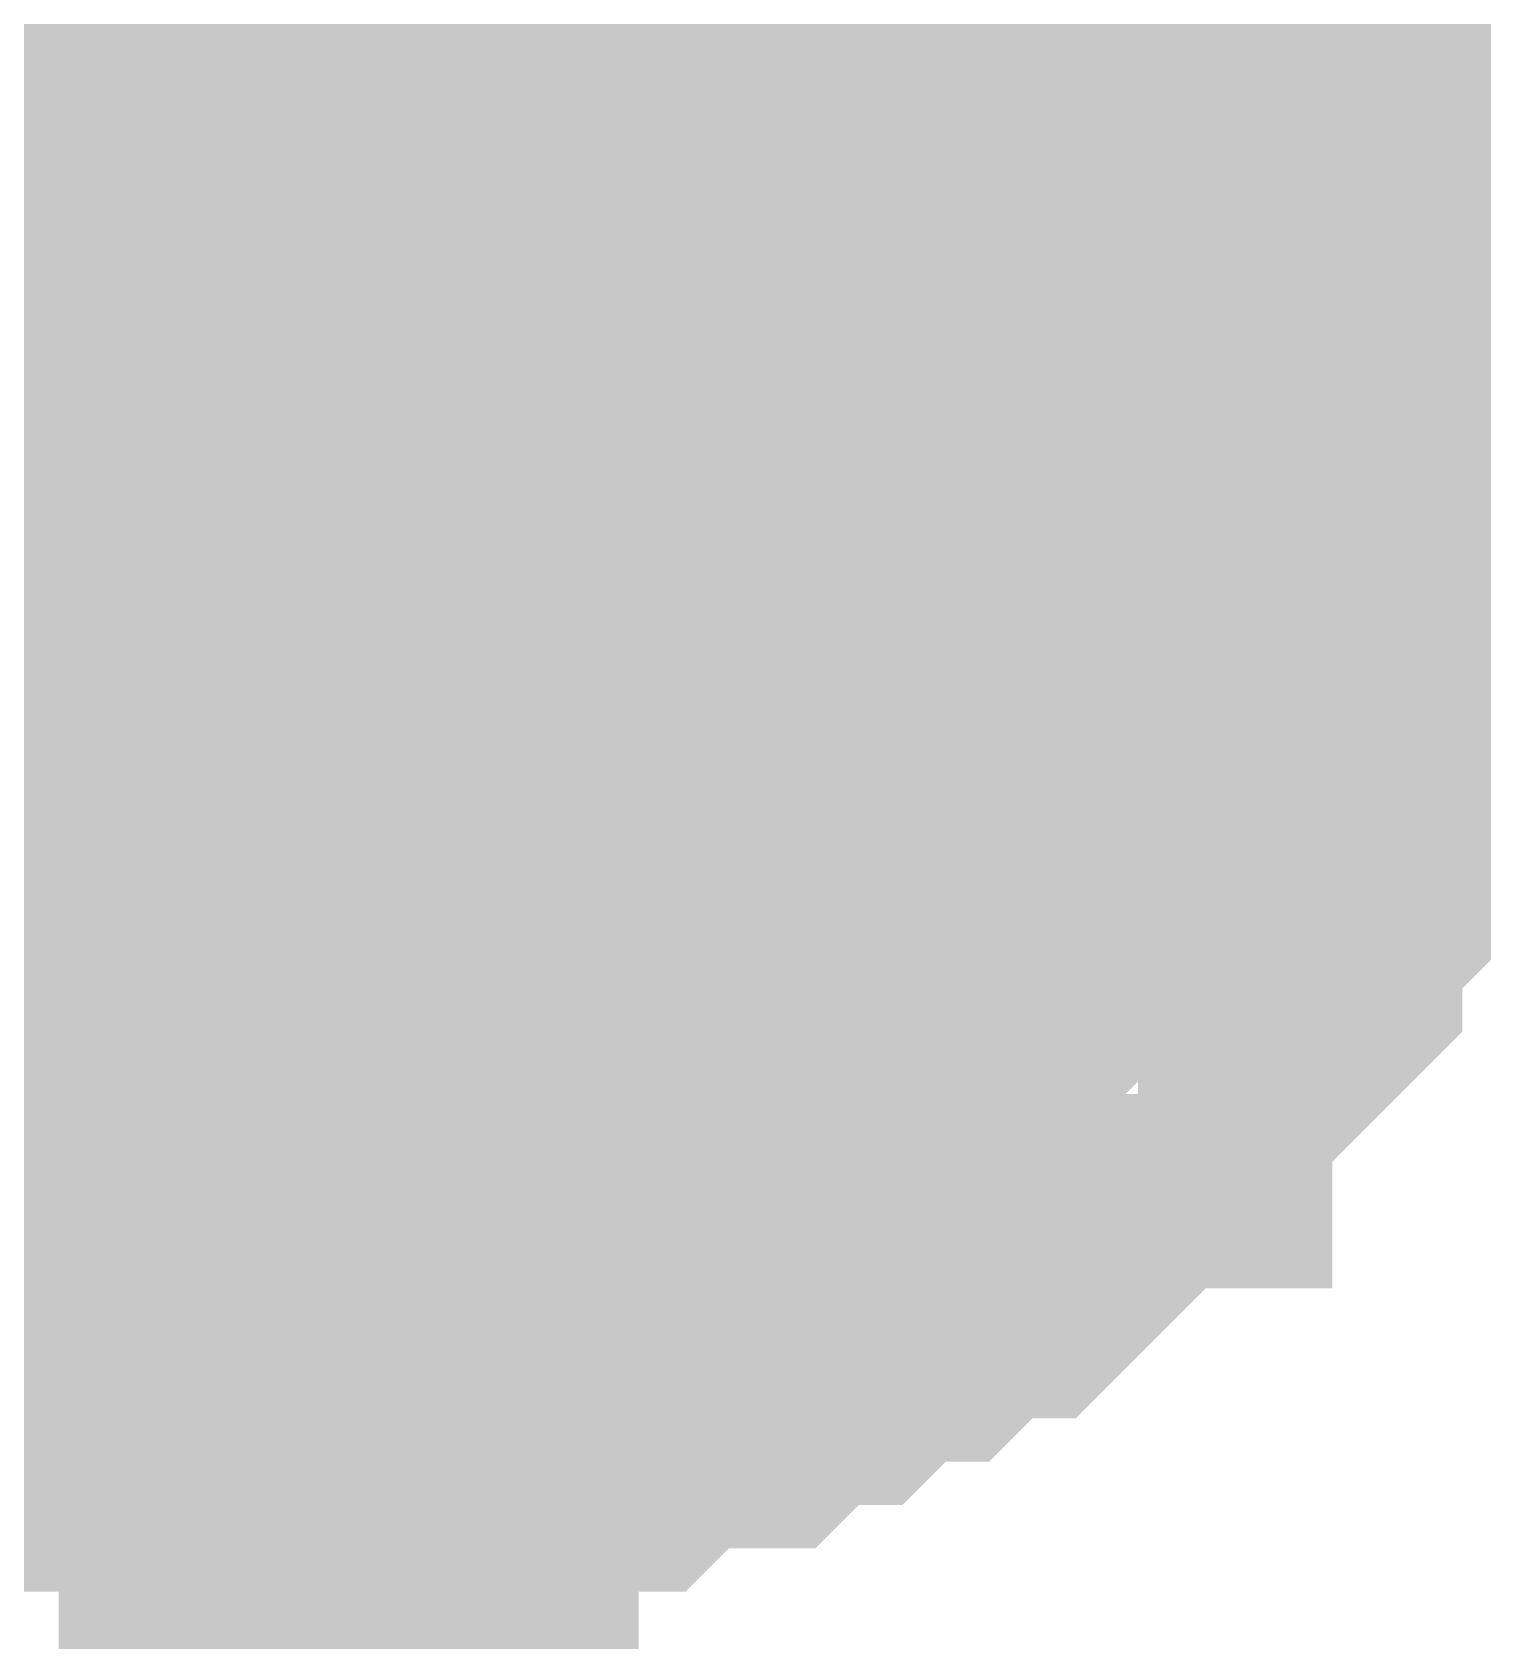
# Model space of a CAD drawing. Header units: inches. Extents: x 0 to 594, y 0 to 420.
# Drawn here: x 549.846 to 550.596, y 159.318 to 160.149 of the extents above; entities that cross this region are included whole.
import ezdxf

# ---------------------------------------------------------------- set-up
doc = ezdxf.new("R2010")
doc.units = ezdxf.units.IN
doc.layers.add('Sheet', color=255, linetype='Continuous')

msp = doc.modelspace()

# ---------------------------------------------------------------- linework, layer by layer
at = {"layer": 'Sheet'}
msp.add_lwpolyline([(549.74602, 160.00001, 0.508, 0.508, 1), (550.25402, 160.00001, 0.508, 0.508, 1)], format="xyseb", close=True, dxfattribs=at)
for points in [[(550.43552, 160.2997, 0.29972, 0.29972, 0), (550.43552, 160.2773, 0.29972, 0.29972, 0), (550.45792, 160.25491, 0.29972, 0.29972, 0), (550.45792, 160.23251, 0.29972, 0.29972, 0), (550.48032, 160.21011, 0.29972, 0.29972, 0), (550.48032, 160.18771, 0.29972, 0.29972, 0), (550.50272, 160.16532, 0.29972, 0.29972, 0), (550.50272, 160.14292, 0.29972, 0.29972, 0), (550.50272, 160.12052, 0.29972, 0.29972, 0), (550.52511, 160.09812, 0.29972, 0.29972, 0), (550.52511, 160.07573, 0.29972, 0.29972, 0), (550.52511, 160.03093, 0.29972, 0.29972, 0), (550.52511, 160.00853, 0.29972, 0.29972, 0), (550.52511, 159.98614, 0.29972, 0.29972, 0)], [(550.43552, 160.2997, 0.29972, 0.29972, 0), (550.43552, 160.2773, 0.29972, 0.29972, 0), (550.45792, 160.25491, 0.29972, 0.29972, 0), (550.45792, 160.23251, 0.29972, 0.29972, 0), (550.48032, 160.21011, 0.29972, 0.29972, 0), (550.48032, 160.18771, 0.29972, 0.29972, 0), (550.50272, 160.16532, 0.29972, 0.29972, 0), (550.50272, 160.14292, 0.29972, 0.29972, 0), (550.50272, 160.12052, 0.29972, 0.29972, 0), (550.52511, 160.09812, 0.29972, 0.29972, 0), (550.52511, 160.07573, 0.29972, 0.29972, 0), (550.52511, 160.03093, 0.29972, 0.29972, 0), (550.52511, 160.00853, 0.29972, 0.29972, 0), (550.52511, 159.98614, 0.29972, 0.29972, 0)], [(550.43552, 160.2997, 0.29972, 0.29972, 0), (550.43552, 160.2773, 0.29972, 0.29972, 0), (550.45792, 160.25491, 0.29972, 0.29972, 0), (550.45792, 160.23251, 0.29972, 0.29972, 0), (550.48032, 160.21011, 0.29972, 0.29972, 0), (550.48032, 160.18771, 0.29972, 0.29972, 0), (550.50272, 160.16532, 0.29972, 0.29972, 0), (550.50272, 160.14292, 0.29972, 0.29972, 0), (550.50272, 160.12052, 0.29972, 0.29972, 0), (550.52511, 160.09812, 0.29972, 0.29972, 0), (550.52511, 160.07573, 0.29972, 0.29972, 0), (550.52511, 160.03093, 0.29972, 0.29972, 0), (550.52511, 160.00853, 0.29972, 0.29972, 0), (550.52511, 159.98614, 0.29972, 0.29972, 0)], [(550.43552, 160.2997, 0.29972, 0.29972, 0), (550.43552, 160.2773, 0.29972, 0.29972, 0), (550.45792, 160.25491, 0.29972, 0.29972, 0), (550.45792, 160.23251, 0.29972, 0.29972, 0), (550.48032, 160.21011, 0.29972, 0.29972, 0), (550.48032, 160.18771, 0.29972, 0.29972, 0), (550.50272, 160.16532, 0.29972, 0.29972, 0), (550.50272, 160.14292, 0.29972, 0.29972, 0), (550.50272, 160.12052, 0.29972, 0.29972, 0), (550.52511, 160.09812, 0.29972, 0.29972, 0), (550.52511, 160.07573, 0.29972, 0.29972, 0), (550.52511, 160.03093, 0.29972, 0.29972, 0), (550.52511, 160.00853, 0.29972, 0.29972, 0), (550.52511, 159.98614, 0.29972, 0.29972, 0)], [(550.43552, 160.2997, 0.29972, 0.29972, 0), (550.43552, 160.2773, 0.29972, 0.29972, 0), (550.45792, 160.25491, 0.29972, 0.29972, 0), (550.45792, 160.23251, 0.29972, 0.29972, 0), (550.48032, 160.21011, 0.29972, 0.29972, 0), (550.48032, 160.18771, 0.29972, 0.29972, 0), (550.50272, 160.16532, 0.29972, 0.29972, 0), (550.50272, 160.14292, 0.29972, 0.29972, 0), (550.50272, 160.12052, 0.29972, 0.29972, 0), (550.52511, 160.09812, 0.29972, 0.29972, 0), (550.52511, 160.07573, 0.29972, 0.29972, 0), (550.52511, 160.03093, 0.29972, 0.29972, 0), (550.52511, 160.00853, 0.29972, 0.29972, 0), (550.52511, 159.98614, 0.29972, 0.29972, 0)], [(550.48032, 160.21011, 0.09906, 0.09906, 0), (550.48032, 160.18771, 0.09906, 0.09906, 0), (550.50272, 160.16532, 0.09906, 0.09906, 0), (550.50272, 160.14292, 0.09906, 0.09906, 0), (550.50272, 160.12052, 0.09906, 0.09906, 0), (550.52511, 160.09812, 0.09906, 0.09906, 0), (550.52511, 160.07573, 0.09906, 0.09906, 0), (550.52511, 160.03093, 0.09906, 0.09906, 0), (550.52511, 160.00853, 0.09906, 0.09906, 0), (550.52511, 159.98614, 0.09906, 0.09906, 0)], [(550.48032, 160.21011, 0.09906, 0.09906, 0), (550.48032, 160.18771, 0.09906, 0.09906, 0), (550.50272, 160.16532, 0.09906, 0.09906, 0), (550.50272, 160.14292, 0.09906, 0.09906, 0), (550.50272, 160.12052, 0.09906, 0.09906, 0), (550.52511, 160.09812, 0.09906, 0.09906, 0), (550.52511, 160.07573, 0.09906, 0.09906, 0), (550.52511, 160.03093, 0.09906, 0.09906, 0), (550.52511, 160.00853, 0.09906, 0.09906, 0), (550.52511, 159.98614, 0.09906, 0.09906, 0)], [(550.48032, 160.21011, 0.09906, 0.09906, 0), (550.48032, 160.18771, 0.09906, 0.09906, 0), (550.50272, 160.16532, 0.09906, 0.09906, 0), (550.50272, 160.14292, 0.09906, 0.09906, 0), (550.50272, 160.12052, 0.09906, 0.09906, 0), (550.52511, 160.09812, 0.09906, 0.09906, 0), (550.52511, 160.07573, 0.09906, 0.09906, 0), (550.52511, 160.03093, 0.09906, 0.09906, 0), (550.52511, 160.00853, 0.09906, 0.09906, 0), (550.52511, 159.98614, 0.09906, 0.09906, 0)], [(550.48032, 160.21011, 0.09906, 0.09906, 0), (550.48032, 160.18771, 0.09906, 0.09906, 0), (550.50272, 160.16532, 0.09906, 0.09906, 0), (550.50272, 160.14292, 0.09906, 0.09906, 0), (550.50272, 160.12052, 0.09906, 0.09906, 0), (550.52511, 160.09812, 0.09906, 0.09906, 0), (550.52511, 160.07573, 0.09906, 0.09906, 0), (550.52511, 160.03093, 0.09906, 0.09906, 0), (550.52511, 160.00853, 0.09906, 0.09906, 0), (550.52511, 159.98614, 0.09906, 0.09906, 0)], [(550.48032, 160.21011, 0.09906, 0.09906, 0), (550.48032, 160.18771, 0.09906, 0.09906, 0), (550.50272, 160.16532, 0.09906, 0.09906, 0), (550.50272, 160.14292, 0.09906, 0.09906, 0), (550.50272, 160.12052, 0.09906, 0.09906, 0), (550.52511, 160.09812, 0.09906, 0.09906, 0), (550.52511, 160.07573, 0.09906, 0.09906, 0), (550.52511, 160.03093, 0.09906, 0.09906, 0), (550.52511, 160.00853, 0.09906, 0.09906, 0), (550.52511, 159.98614, 0.09906, 0.09906, 0)], [(530.00837, 159.98614, 0.29972, 0.29972, 0), (537.51177, 159.98614, 0.29972, 0.29972, 0), (550.00996, 159.98614, 0.29972, 0.29972, 0), (559.99955, 159.98614, 0.29972, 0.29972, 0)], [(550.52511, 159.98614, 0.29972, 0.29972, 0), (550.52511, 159.96374, 0.29972, 0.29972, 0), (550.52511, 159.94134, 0.29972, 0.29972, 0), (550.52511, 159.91894, 0.29972, 0.29972, 0), (550.52511, 159.89654, 0.29972, 0.29972, 0), (550.50272, 159.87415, 0.29972, 0.29972, 0), (550.50272, 159.85175, 0.29972, 0.29972, 0), (550.50272, 159.80695, 0.29972, 0.29972, 0), (550.48032, 159.78456, 0.29972, 0.29972, 0), (550.48032, 159.78456, 0.29972, 0.29972, 0), (550.45792, 159.76216, 0.29972, 0.29972, 0), (550.45792, 159.73976, 0.29972, 0.29972, 0), (550.43552, 159.71736, 0.29972, 0.29972, 0), (550.43552, 159.69497, 0.29972, 0.29972, 0), (550.41312, 159.67257, 0.29972, 0.29972, 0), (550.39072, 159.65017, 0.29972, 0.29972, 0), (550.36833, 159.65017, 0.29972, 0.29972, 0), (550.36833, 159.62777, 0.29972, 0.29972, 0), (550.34593, 159.60538, 0.29972, 0.29972, 0), (550.32353, 159.58298, 0.29972, 0.29972, 0), (550.30113, 159.58298, 0.29972, 0.29972, 0), (550.27873, 159.56058, 0.29972, 0.29972, 0), (550.25634, 159.56058, 0.29972, 0.29972, 0), (550.23394, 159.53818, 0.29972, 0.29972, 0), (550.21154, 159.53818, 0.29972, 0.29972, 0), (550.18914, 159.51579, 0.29972, 0.29972, 0), (550.16674, 159.51579, 0.29972, 0.29972, 0), (550.14434, 159.51579, 0.29972, 0.29972, 0), (550.12195, 159.49339, 0.29972, 0.29972, 0), (550.09955, 159.49339, 0.29972, 0.29972, 0), (550.05475, 159.49339, 0.29972, 0.29972, 0), (550.03235, 159.49339, 0.29972, 0.29972, 0), (550.00996, 159.49339, 0.29972, 0.29972, 0)], [(550.00996, 155.88737, 0.29972, 0.29972, 0), (550.00996, 159.98614, 0.29972, 0.29972, 0)], [(550.52511, 159.98614, 0.29972, 0.29972, 0), (550.52511, 159.96374, 0.29972, 0.29972, 0), (550.52511, 159.94134, 0.29972, 0.29972, 0), (550.52511, 159.91894, 0.29972, 0.29972, 0), (550.52511, 159.89654, 0.29972, 0.29972, 0), (550.50272, 159.87415, 0.29972, 0.29972, 0), (550.50272, 159.85175, 0.29972, 0.29972, 0), (550.50272, 159.80695, 0.29972, 0.29972, 0), (550.48032, 159.78456, 0.29972, 0.29972, 0), (550.48032, 159.78456, 0.29972, 0.29972, 0), (550.45792, 159.76216, 0.29972, 0.29972, 0), (550.45792, 159.73976, 0.29972, 0.29972, 0), (550.43552, 159.71736, 0.29972, 0.29972, 0), (550.43552, 159.69497, 0.29972, 0.29972, 0), (550.41312, 159.67257, 0.29972, 0.29972, 0), (550.39072, 159.65017, 0.29972, 0.29972, 0), (550.36833, 159.65017, 0.29972, 0.29972, 0), (550.36833, 159.62777, 0.29972, 0.29972, 0), (550.34593, 159.60538, 0.29972, 0.29972, 0), (550.32353, 159.58298, 0.29972, 0.29972, 0), (550.30113, 159.58298, 0.29972, 0.29972, 0), (550.27873, 159.56058, 0.29972, 0.29972, 0), (550.25634, 159.56058, 0.29972, 0.29972, 0), (550.23394, 159.53818, 0.29972, 0.29972, 0), (550.21154, 159.53818, 0.29972, 0.29972, 0), (550.18914, 159.51579, 0.29972, 0.29972, 0), (550.16674, 159.51579, 0.29972, 0.29972, 0), (550.14434, 159.51579, 0.29972, 0.29972, 0), (550.12195, 159.49339, 0.29972, 0.29972, 0), (550.09955, 159.49339, 0.29972, 0.29972, 0), (550.05475, 159.49339, 0.29972, 0.29972, 0), (550.03235, 159.49339, 0.29972, 0.29972, 0), (550.00996, 159.49339, 0.29972, 0.29972, 0)], [(550.52511, 159.98614, 0.29972, 0.29972, 0), (550.52511, 159.96374, 0.29972, 0.29972, 0), (550.52511, 159.94134, 0.29972, 0.29972, 0), (550.52511, 159.91894, 0.29972, 0.29972, 0), (550.52511, 159.89654, 0.29972, 0.29972, 0), (550.50272, 159.87415, 0.29972, 0.29972, 0), (550.50272, 159.85175, 0.29972, 0.29972, 0), (550.50272, 159.80695, 0.29972, 0.29972, 0), (550.48032, 159.78456, 0.29972, 0.29972, 0), (550.48032, 159.78456, 0.29972, 0.29972, 0), (550.45792, 159.76216, 0.29972, 0.29972, 0), (550.45792, 159.73976, 0.29972, 0.29972, 0), (550.43552, 159.71736, 0.29972, 0.29972, 0), (550.43552, 159.69497, 0.29972, 0.29972, 0), (550.41312, 159.67257, 0.29972, 0.29972, 0), (550.39072, 159.65017, 0.29972, 0.29972, 0), (550.36833, 159.65017, 0.29972, 0.29972, 0), (550.36833, 159.62777, 0.29972, 0.29972, 0), (550.34593, 159.60538, 0.29972, 0.29972, 0), (550.32353, 159.58298, 0.29972, 0.29972, 0), (550.30113, 159.58298, 0.29972, 0.29972, 0), (550.27873, 159.56058, 0.29972, 0.29972, 0), (550.25634, 159.56058, 0.29972, 0.29972, 0), (550.23394, 159.53818, 0.29972, 0.29972, 0), (550.21154, 159.53818, 0.29972, 0.29972, 0), (550.18914, 159.51579, 0.29972, 0.29972, 0), (550.16674, 159.51579, 0.29972, 0.29972, 0), (550.14434, 159.51579, 0.29972, 0.29972, 0), (550.12195, 159.49339, 0.29972, 0.29972, 0), (550.09955, 159.49339, 0.29972, 0.29972, 0), (550.05475, 159.49339, 0.29972, 0.29972, 0), (550.03235, 159.49339, 0.29972, 0.29972, 0), (550.00996, 159.49339, 0.29972, 0.29972, 0)], [(550.52511, 159.98614, 0.29972, 0.29972, 0), (550.52511, 159.96374, 0.29972, 0.29972, 0), (550.52511, 159.94134, 0.29972, 0.29972, 0), (550.52511, 159.91894, 0.29972, 0.29972, 0), (550.52511, 159.89654, 0.29972, 0.29972, 0), (550.50272, 159.87415, 0.29972, 0.29972, 0), (550.50272, 159.85175, 0.29972, 0.29972, 0), (550.50272, 159.80695, 0.29972, 0.29972, 0), (550.48032, 159.78456, 0.29972, 0.29972, 0), (550.48032, 159.78456, 0.29972, 0.29972, 0), (550.45792, 159.76216, 0.29972, 0.29972, 0), (550.45792, 159.73976, 0.29972, 0.29972, 0), (550.43552, 159.71736, 0.29972, 0.29972, 0), (550.43552, 159.69497, 0.29972, 0.29972, 0), (550.41312, 159.67257, 0.29972, 0.29972, 0), (550.39072, 159.65017, 0.29972, 0.29972, 0), (550.36833, 159.65017, 0.29972, 0.29972, 0), (550.36833, 159.62777, 0.29972, 0.29972, 0), (550.34593, 159.60538, 0.29972, 0.29972, 0), (550.32353, 159.58298, 0.29972, 0.29972, 0), (550.30113, 159.58298, 0.29972, 0.29972, 0), (550.27873, 159.56058, 0.29972, 0.29972, 0), (550.25634, 159.56058, 0.29972, 0.29972, 0), (550.23394, 159.53818, 0.29972, 0.29972, 0), (550.21154, 159.53818, 0.29972, 0.29972, 0), (550.18914, 159.51579, 0.29972, 0.29972, 0), (550.16674, 159.51579, 0.29972, 0.29972, 0), (550.14434, 159.51579, 0.29972, 0.29972, 0), (550.12195, 159.49339, 0.29972, 0.29972, 0), (550.09955, 159.49339, 0.29972, 0.29972, 0), (550.05475, 159.49339, 0.29972, 0.29972, 0), (550.03235, 159.49339, 0.29972, 0.29972, 0), (550.00996, 159.49339, 0.29972, 0.29972, 0)], [(550.52511, 159.98614, 0.29972, 0.29972, 0), (550.52511, 159.96374, 0.29972, 0.29972, 0), (550.52511, 159.94134, 0.29972, 0.29972, 0), (550.52511, 159.91894, 0.29972, 0.29972, 0), (550.52511, 159.89654, 0.29972, 0.29972, 0), (550.50272, 159.87415, 0.29972, 0.29972, 0), (550.50272, 159.85175, 0.29972, 0.29972, 0), (550.50272, 159.80695, 0.29972, 0.29972, 0), (550.48032, 159.78456, 0.29972, 0.29972, 0), (550.48032, 159.78456, 0.29972, 0.29972, 0), (550.45792, 159.76216, 0.29972, 0.29972, 0), (550.45792, 159.73976, 0.29972, 0.29972, 0), (550.43552, 159.71736, 0.29972, 0.29972, 0), (550.43552, 159.69497, 0.29972, 0.29972, 0), (550.41312, 159.67257, 0.29972, 0.29972, 0), (550.39072, 159.65017, 0.29972, 0.29972, 0), (550.36833, 159.65017, 0.29972, 0.29972, 0), (550.36833, 159.62777, 0.29972, 0.29972, 0), (550.34593, 159.60538, 0.29972, 0.29972, 0), (550.32353, 159.58298, 0.29972, 0.29972, 0), (550.30113, 159.58298, 0.29972, 0.29972, 0), (550.27873, 159.56058, 0.29972, 0.29972, 0), (550.25634, 159.56058, 0.29972, 0.29972, 0), (550.23394, 159.53818, 0.29972, 0.29972, 0), (550.21154, 159.53818, 0.29972, 0.29972, 0), (550.18914, 159.51579, 0.29972, 0.29972, 0), (550.16674, 159.51579, 0.29972, 0.29972, 0), (550.14434, 159.51579, 0.29972, 0.29972, 0), (550.12195, 159.49339, 0.29972, 0.29972, 0), (550.09955, 159.49339, 0.29972, 0.29972, 0), (550.05475, 159.49339, 0.29972, 0.29972, 0), (550.03235, 159.49339, 0.29972, 0.29972, 0), (550.00996, 159.49339, 0.29972, 0.29972, 0)], [(550.52511, 159.98614, 0.29972, 0.29972, 0), (550.52511, 159.98614, 0.29972, 0.29972, 0), (550.52511, 159.98614, 0.29972, 0.29972, 0), (550.52511, 159.98614, 0.29972, 0.29972, 0), (550.52511, 159.98614, 0.29972, 0.29972, 0), (550.52511, 159.98614, 0.29972, 0.29972, 0), (550.52511, 159.98614, 0.29972, 0.29972, 0), (550.52511, 159.98614, 0.29972, 0.29972, 0), (550.52511, 159.98614, 0.29972, 0.29972, 0), (550.52511, 159.98614, 0.29972, 0.29972, 0), (550.52511, 159.98614, 0.29972, 0.29972, 0), (550.52511, 159.98614, 0.29972, 0.29972, 0), (550.52511, 159.98614, 0.29972, 0.29972, 0), (550.52511, 159.98614, 0.29972, 0.29972, 0), (550.52511, 159.98614, 0.29972, 0.29972, 0), (550.52511, 159.98614, 0.29972, 0.29972, 0), (550.52511, 159.98614, 0.29972, 0.29972, 0), (550.52511, 159.98614, 0.29972, 0.29972, 0), (550.52511, 159.98614, 0.29972, 0.29972, 0), (550.52511, 159.98614, 0.29972, 0.29972, 0), (550.52511, 159.98614, 0.29972, 0.29972, 0), (550.52511, 159.98614, 0.29972, 0.29972, 0), (550.52511, 159.98614, 0.29972, 0.29972, 0), (550.52511, 159.98614, 0.29972, 0.29972, 0), (550.52511, 159.98614, 0.29972, 0.29972, 0), (550.52511, 159.98614, 0.29972, 0.29972, 0), (550.52511, 159.98614, 0.29972, 0.29972, 0), (550.52511, 159.98614, 0.29972, 0.29972, 0), (550.52511, 159.98614, 0.29972, 0.29972, 0), (550.52511, 159.98614, 0.29972, 0.29972, 0), (550.52511, 159.98614, 0.29972, 0.29972, 0), (550.52511, 159.98614, 0.29972, 0.29972, 0), (550.52511, 159.98614, 0.29972, 0.29972, 0)], [(550.52511, 159.98614, 0.29972, 0.29972, 0), (550.52511, 159.98614, 0.29972, 0.29972, 0)], [(550.52511, 159.98614, 0.29972, 0.29972, 0), (550.52511, 159.98614, 0.29972, 0.29972, 0), (550.52511, 159.98614, 0.29972, 0.29972, 0), (550.52511, 159.98614, 0.29972, 0.29972, 0), (550.52511, 159.98614, 0.29972, 0.29972, 0), (550.52511, 159.98614, 0.29972, 0.29972, 0), (550.52511, 159.98614, 0.29972, 0.29972, 0), (550.52511, 159.98614, 0.29972, 0.29972, 0), (550.52511, 159.98614, 0.29972, 0.29972, 0), (550.52511, 159.98614, 0.29972, 0.29972, 0), (550.52511, 159.98614, 0.29972, 0.29972, 0), (550.52511, 159.98614, 0.29972, 0.29972, 0), (550.52511, 159.98614, 0.29972, 0.29972, 0), (550.52511, 159.98614, 0.29972, 0.29972, 0), (550.52511, 159.98614, 0.29972, 0.29972, 0), (550.52511, 159.98614, 0.29972, 0.29972, 0), (550.52511, 159.98614, 0.29972, 0.29972, 0), (550.52511, 159.98614, 0.29972, 0.29972, 0), (550.52511, 159.98614, 0.29972, 0.29972, 0), (550.52511, 159.98614, 0.29972, 0.29972, 0), (550.52511, 159.98614, 0.29972, 0.29972, 0), (550.52511, 159.98614, 0.29972, 0.29972, 0), (550.52511, 159.98614, 0.29972, 0.29972, 0), (550.52511, 159.98614, 0.29972, 0.29972, 0), (550.52511, 159.98614, 0.29972, 0.29972, 0), (550.52511, 159.98614, 0.29972, 0.29972, 0), (550.52511, 159.98614, 0.29972, 0.29972, 0), (550.52511, 159.98614, 0.29972, 0.29972, 0), (550.52511, 159.98614, 0.29972, 0.29972, 0), (550.52511, 159.98614, 0.29972, 0.29972, 0), (550.52511, 159.98614, 0.29972, 0.29972, 0), (550.52511, 159.98614, 0.29972, 0.29972, 0), (550.52511, 159.98614, 0.29972, 0.29972, 0)], [(550.52511, 159.98614, 0.29972, 0.29972, 0), (550.52511, 159.98614, 0.29972, 0.29972, 0)], [(550.52511, 159.98614, 0.29972, 0.29972, 0), (550.52511, 159.98614, 0.29972, 0.29972, 0), (550.52511, 159.98614, 0.29972, 0.29972, 0), (550.52511, 159.98614, 0.29972, 0.29972, 0), (550.52511, 159.98614, 0.29972, 0.29972, 0), (550.52511, 159.98614, 0.29972, 0.29972, 0), (550.52511, 159.98614, 0.29972, 0.29972, 0), (550.52511, 159.98614, 0.29972, 0.29972, 0), (550.52511, 159.98614, 0.29972, 0.29972, 0), (550.52511, 159.98614, 0.29972, 0.29972, 0), (550.52511, 159.98614, 0.29972, 0.29972, 0), (550.52511, 159.98614, 0.29972, 0.29972, 0), (550.52511, 159.98614, 0.29972, 0.29972, 0), (550.52511, 159.98614, 0.29972, 0.29972, 0), (550.52511, 159.98614, 0.29972, 0.29972, 0), (550.52511, 159.98614, 0.29972, 0.29972, 0), (550.52511, 159.98614, 0.29972, 0.29972, 0), (550.52511, 159.98614, 0.29972, 0.29972, 0), (550.52511, 159.98614, 0.29972, 0.29972, 0), (550.52511, 159.98614, 0.29972, 0.29972, 0), (550.52511, 159.98614, 0.29972, 0.29972, 0), (550.52511, 159.98614, 0.29972, 0.29972, 0), (550.52511, 159.98614, 0.29972, 0.29972, 0), (550.52511, 159.98614, 0.29972, 0.29972, 0), (550.52511, 159.98614, 0.29972, 0.29972, 0), (550.52511, 159.98614, 0.29972, 0.29972, 0), (550.52511, 159.98614, 0.29972, 0.29972, 0), (550.52511, 159.98614, 0.29972, 0.29972, 0), (550.52511, 159.98614, 0.29972, 0.29972, 0), (550.52511, 159.98614, 0.29972, 0.29972, 0), (550.52511, 159.98614, 0.29972, 0.29972, 0), (550.52511, 159.98614, 0.29972, 0.29972, 0), (550.52511, 159.98614, 0.29972, 0.29972, 0)], [(550.52511, 159.98614, 0.29972, 0.29972, 0), (550.52511, 159.98614, 0.29972, 0.29972, 0)], [(550.52511, 159.98614, 0.29972, 0.29972, 0), (550.52511, 159.98614, 0.29972, 0.29972, 0), (550.52511, 159.98614, 0.29972, 0.29972, 0), (550.52511, 159.98614, 0.29972, 0.29972, 0), (550.52511, 159.98614, 0.29972, 0.29972, 0), (550.52511, 159.98614, 0.29972, 0.29972, 0), (550.52511, 159.98614, 0.29972, 0.29972, 0), (550.52511, 159.98614, 0.29972, 0.29972, 0), (550.52511, 159.98614, 0.29972, 0.29972, 0), (550.52511, 159.98614, 0.29972, 0.29972, 0), (550.52511, 159.98614, 0.29972, 0.29972, 0), (550.52511, 159.98614, 0.29972, 0.29972, 0), (550.52511, 159.98614, 0.29972, 0.29972, 0), (550.52511, 159.98614, 0.29972, 0.29972, 0), (550.52511, 159.98614, 0.29972, 0.29972, 0), (550.52511, 159.98614, 0.29972, 0.29972, 0), (550.52511, 159.98614, 0.29972, 0.29972, 0), (550.52511, 159.98614, 0.29972, 0.29972, 0), (550.52511, 159.98614, 0.29972, 0.29972, 0), (550.52511, 159.98614, 0.29972, 0.29972, 0), (550.52511, 159.98614, 0.29972, 0.29972, 0), (550.52511, 159.98614, 0.29972, 0.29972, 0), (550.52511, 159.98614, 0.29972, 0.29972, 0), (550.52511, 159.98614, 0.29972, 0.29972, 0), (550.52511, 159.98614, 0.29972, 0.29972, 0), (550.52511, 159.98614, 0.29972, 0.29972, 0), (550.52511, 159.98614, 0.29972, 0.29972, 0), (550.52511, 159.98614, 0.29972, 0.29972, 0), (550.52511, 159.98614, 0.29972, 0.29972, 0), (550.52511, 159.98614, 0.29972, 0.29972, 0), (550.52511, 159.98614, 0.29972, 0.29972, 0), (550.52511, 159.98614, 0.29972, 0.29972, 0), (550.52511, 159.98614, 0.29972, 0.29972, 0)], [(550.52511, 159.98614, 0.29972, 0.29972, 0), (550.52511, 159.98614, 0.29972, 0.29972, 0)], [(550.52511, 159.98614, 0.29972, 0.29972, 0), (550.52511, 159.98614, 0.29972, 0.29972, 0), (550.52511, 159.98614, 0.29972, 0.29972, 0), (550.52511, 159.98614, 0.29972, 0.29972, 0), (550.52511, 159.98614, 0.29972, 0.29972, 0), (550.52511, 159.98614, 0.29972, 0.29972, 0), (550.52511, 159.98614, 0.29972, 0.29972, 0), (550.52511, 159.98614, 0.29972, 0.29972, 0), (550.52511, 159.98614, 0.29972, 0.29972, 0), (550.52511, 159.98614, 0.29972, 0.29972, 0), (550.52511, 159.98614, 0.29972, 0.29972, 0), (550.52511, 159.98614, 0.29972, 0.29972, 0), (550.52511, 159.98614, 0.29972, 0.29972, 0), (550.52511, 159.98614, 0.29972, 0.29972, 0), (550.52511, 159.98614, 0.29972, 0.29972, 0), (550.52511, 159.98614, 0.29972, 0.29972, 0), (550.52511, 159.98614, 0.29972, 0.29972, 0), (550.52511, 159.98614, 0.29972, 0.29972, 0), (550.52511, 159.98614, 0.29972, 0.29972, 0), (550.52511, 159.98614, 0.29972, 0.29972, 0), (550.52511, 159.98614, 0.29972, 0.29972, 0), (550.52511, 159.98614, 0.29972, 0.29972, 0), (550.52511, 159.98614, 0.29972, 0.29972, 0), (550.52511, 159.98614, 0.29972, 0.29972, 0), (550.52511, 159.98614, 0.29972, 0.29972, 0), (550.52511, 159.98614, 0.29972, 0.29972, 0), (550.52511, 159.98614, 0.29972, 0.29972, 0), (550.52511, 159.98614, 0.29972, 0.29972, 0), (550.52511, 159.98614, 0.29972, 0.29972, 0), (550.52511, 159.98614, 0.29972, 0.29972, 0), (550.52511, 159.98614, 0.29972, 0.29972, 0), (550.52511, 159.98614, 0.29972, 0.29972, 0), (550.52511, 159.98614, 0.29972, 0.29972, 0)], [(550.52511, 159.98614, 0.29972, 0.29972, 0), (550.52511, 159.98614, 0.29972, 0.29972, 0)], [(550.52511, 159.98614, 0.09906, 0.09906, 0), (550.52511, 159.96374, 0.09906, 0.09906, 0), (550.52511, 159.94134, 0.09906, 0.09906, 0), (550.52511, 159.91894, 0.09906, 0.09906, 0), (550.52511, 159.89654, 0.09906, 0.09906, 0), (550.50272, 159.87415, 0.09906, 0.09906, 0), (550.50272, 159.85175, 0.09906, 0.09906, 0), (550.50272, 159.80695, 0.09906, 0.09906, 0), (550.48032, 159.78456, 0.09906, 0.09906, 0), (550.48032, 159.78456, 0.09906, 0.09906, 0), (550.45792, 159.76216, 0.09906, 0.09906, 0), (550.45792, 159.73976, 0.09906, 0.09906, 0), (550.43552, 159.71736, 0.09906, 0.09906, 0), (550.43552, 159.69497, 0.09906, 0.09906, 0), (550.41312, 159.67257, 0.09906, 0.09906, 0), (550.39072, 159.65017, 0.09906, 0.09906, 0), (550.36833, 159.65017, 0.09906, 0.09906, 0), (550.36833, 159.62777, 0.09906, 0.09906, 0), (550.34593, 159.60538, 0.09906, 0.09906, 0), (550.32353, 159.58298, 0.09906, 0.09906, 0), (550.30113, 159.58298, 0.09906, 0.09906, 0), (550.27873, 159.56058, 0.09906, 0.09906, 0), (550.25634, 159.56058, 0.09906, 0.09906, 0), (550.23394, 159.53818, 0.09906, 0.09906, 0), (550.21154, 159.53818, 0.09906, 0.09906, 0), (550.18914, 159.51579, 0.09906, 0.09906, 0), (550.16674, 159.51579, 0.09906, 0.09906, 0), (550.14434, 159.51579, 0.09906, 0.09906, 0), (550.12195, 159.49339, 0.09906, 0.09906, 0), (550.09955, 159.49339, 0.09906, 0.09906, 0), (550.05475, 159.49339, 0.09906, 0.09906, 0), (550.03235, 159.49339, 0.09906, 0.09906, 0), (550.00996, 159.49339, 0.09906, 0.09906, 0)], [(550.52511, 159.98614, 0.09906, 0.09906, 0), (550.52511, 159.96374, 0.09906, 0.09906, 0), (550.52511, 159.94134, 0.09906, 0.09906, 0), (550.52511, 159.91894, 0.09906, 0.09906, 0), (550.52511, 159.89654, 0.09906, 0.09906, 0), (550.50272, 159.87415, 0.09906, 0.09906, 0), (550.50272, 159.85175, 0.09906, 0.09906, 0), (550.50272, 159.80695, 0.09906, 0.09906, 0), (550.48032, 159.78456, 0.09906, 0.09906, 0), (550.48032, 159.78456, 0.09906, 0.09906, 0), (550.45792, 159.76216, 0.09906, 0.09906, 0), (550.45792, 159.73976, 0.09906, 0.09906, 0), (550.43552, 159.71736, 0.09906, 0.09906, 0), (550.43552, 159.69497, 0.09906, 0.09906, 0), (550.41312, 159.67257, 0.09906, 0.09906, 0), (550.39072, 159.65017, 0.09906, 0.09906, 0), (550.36833, 159.65017, 0.09906, 0.09906, 0), (550.36833, 159.62777, 0.09906, 0.09906, 0), (550.34593, 159.60538, 0.09906, 0.09906, 0), (550.32353, 159.58298, 0.09906, 0.09906, 0), (550.30113, 159.58298, 0.09906, 0.09906, 0), (550.27873, 159.56058, 0.09906, 0.09906, 0), (550.25634, 159.56058, 0.09906, 0.09906, 0), (550.23394, 159.53818, 0.09906, 0.09906, 0), (550.21154, 159.53818, 0.09906, 0.09906, 0), (550.18914, 159.51579, 0.09906, 0.09906, 0), (550.16674, 159.51579, 0.09906, 0.09906, 0), (550.14434, 159.51579, 0.09906, 0.09906, 0), (550.12195, 159.49339, 0.09906, 0.09906, 0), (550.09955, 159.49339, 0.09906, 0.09906, 0), (550.05475, 159.49339, 0.09906, 0.09906, 0), (550.03235, 159.49339, 0.09906, 0.09906, 0), (550.00996, 159.49339, 0.09906, 0.09906, 0)], [(550.52511, 159.98614, 0.09906, 0.09906, 0), (550.52511, 159.96374, 0.09906, 0.09906, 0), (550.52511, 159.94134, 0.09906, 0.09906, 0), (550.52511, 159.91894, 0.09906, 0.09906, 0), (550.52511, 159.89654, 0.09906, 0.09906, 0), (550.50272, 159.87415, 0.09906, 0.09906, 0), (550.50272, 159.85175, 0.09906, 0.09906, 0), (550.50272, 159.80695, 0.09906, 0.09906, 0), (550.48032, 159.78456, 0.09906, 0.09906, 0), (550.48032, 159.78456, 0.09906, 0.09906, 0), (550.45792, 159.76216, 0.09906, 0.09906, 0), (550.45792, 159.73976, 0.09906, 0.09906, 0), (550.43552, 159.71736, 0.09906, 0.09906, 0), (550.43552, 159.69497, 0.09906, 0.09906, 0), (550.41312, 159.67257, 0.09906, 0.09906, 0), (550.39072, 159.65017, 0.09906, 0.09906, 0), (550.36833, 159.65017, 0.09906, 0.09906, 0), (550.36833, 159.62777, 0.09906, 0.09906, 0), (550.34593, 159.60538, 0.09906, 0.09906, 0), (550.32353, 159.58298, 0.09906, 0.09906, 0), (550.30113, 159.58298, 0.09906, 0.09906, 0), (550.27873, 159.56058, 0.09906, 0.09906, 0), (550.25634, 159.56058, 0.09906, 0.09906, 0), (550.23394, 159.53818, 0.09906, 0.09906, 0), (550.21154, 159.53818, 0.09906, 0.09906, 0), (550.18914, 159.51579, 0.09906, 0.09906, 0), (550.16674, 159.51579, 0.09906, 0.09906, 0), (550.14434, 159.51579, 0.09906, 0.09906, 0), (550.12195, 159.49339, 0.09906, 0.09906, 0), (550.09955, 159.49339, 0.09906, 0.09906, 0), (550.05475, 159.49339, 0.09906, 0.09906, 0), (550.03235, 159.49339, 0.09906, 0.09906, 0), (550.00996, 159.49339, 0.09906, 0.09906, 0)], [(550.52511, 159.98614, 0.09906, 0.09906, 0), (550.52511, 159.96374, 0.09906, 0.09906, 0), (550.52511, 159.94134, 0.09906, 0.09906, 0), (550.52511, 159.91894, 0.09906, 0.09906, 0), (550.52511, 159.89654, 0.09906, 0.09906, 0), (550.50272, 159.87415, 0.09906, 0.09906, 0), (550.50272, 159.85175, 0.09906, 0.09906, 0), (550.50272, 159.80695, 0.09906, 0.09906, 0), (550.48032, 159.78456, 0.09906, 0.09906, 0), (550.48032, 159.78456, 0.09906, 0.09906, 0), (550.45792, 159.76216, 0.09906, 0.09906, 0), (550.45792, 159.73976, 0.09906, 0.09906, 0), (550.43552, 159.71736, 0.09906, 0.09906, 0), (550.43552, 159.69497, 0.09906, 0.09906, 0), (550.41312, 159.67257, 0.09906, 0.09906, 0), (550.39072, 159.65017, 0.09906, 0.09906, 0), (550.36833, 159.65017, 0.09906, 0.09906, 0), (550.36833, 159.62777, 0.09906, 0.09906, 0), (550.34593, 159.60538, 0.09906, 0.09906, 0), (550.32353, 159.58298, 0.09906, 0.09906, 0), (550.30113, 159.58298, 0.09906, 0.09906, 0), (550.27873, 159.56058, 0.09906, 0.09906, 0), (550.25634, 159.56058, 0.09906, 0.09906, 0), (550.23394, 159.53818, 0.09906, 0.09906, 0), (550.21154, 159.53818, 0.09906, 0.09906, 0), (550.18914, 159.51579, 0.09906, 0.09906, 0), (550.16674, 159.51579, 0.09906, 0.09906, 0), (550.14434, 159.51579, 0.09906, 0.09906, 0), (550.12195, 159.49339, 0.09906, 0.09906, 0), (550.09955, 159.49339, 0.09906, 0.09906, 0), (550.05475, 159.49339, 0.09906, 0.09906, 0), (550.03235, 159.49339, 0.09906, 0.09906, 0), (550.00996, 159.49339, 0.09906, 0.09906, 0)], [(550.52511, 159.98614, 0.09906, 0.09906, 0), (550.52511, 159.96374, 0.09906, 0.09906, 0), (550.52511, 159.94134, 0.09906, 0.09906, 0), (550.52511, 159.91894, 0.09906, 0.09906, 0), (550.52511, 159.89654, 0.09906, 0.09906, 0), (550.50272, 159.87415, 0.09906, 0.09906, 0), (550.50272, 159.85175, 0.09906, 0.09906, 0), (550.50272, 159.80695, 0.09906, 0.09906, 0), (550.48032, 159.78456, 0.09906, 0.09906, 0), (550.48032, 159.78456, 0.09906, 0.09906, 0), (550.45792, 159.76216, 0.09906, 0.09906, 0), (550.45792, 159.73976, 0.09906, 0.09906, 0), (550.43552, 159.71736, 0.09906, 0.09906, 0), (550.43552, 159.69497, 0.09906, 0.09906, 0), (550.41312, 159.67257, 0.09906, 0.09906, 0), (550.39072, 159.65017, 0.09906, 0.09906, 0), (550.36833, 159.65017, 0.09906, 0.09906, 0), (550.36833, 159.62777, 0.09906, 0.09906, 0), (550.34593, 159.60538, 0.09906, 0.09906, 0), (550.32353, 159.58298, 0.09906, 0.09906, 0), (550.30113, 159.58298, 0.09906, 0.09906, 0), (550.27873, 159.56058, 0.09906, 0.09906, 0), (550.25634, 159.56058, 0.09906, 0.09906, 0), (550.23394, 159.53818, 0.09906, 0.09906, 0), (550.21154, 159.53818, 0.09906, 0.09906, 0), (550.18914, 159.51579, 0.09906, 0.09906, 0), (550.16674, 159.51579, 0.09906, 0.09906, 0), (550.14434, 159.51579, 0.09906, 0.09906, 0), (550.12195, 159.49339, 0.09906, 0.09906, 0), (550.09955, 159.49339, 0.09906, 0.09906, 0), (550.05475, 159.49339, 0.09906, 0.09906, 0), (550.03235, 159.49339, 0.09906, 0.09906, 0), (550.00996, 159.49339, 0.09906, 0.09906, 0)], [(550.52511, 159.98614, 0.09906, 0.09906, 0), (550.52511, 159.98614, 0.09906, 0.09906, 0), (550.52511, 159.98614, 0.09906, 0.09906, 0), (550.52511, 159.98614, 0.09906, 0.09906, 0), (550.52511, 159.98614, 0.09906, 0.09906, 0), (550.52511, 159.98614, 0.09906, 0.09906, 0), (550.52511, 159.98614, 0.09906, 0.09906, 0), (550.52511, 159.98614, 0.09906, 0.09906, 0), (550.52511, 159.98614, 0.09906, 0.09906, 0), (550.52511, 159.98614, 0.09906, 0.09906, 0), (550.52511, 159.98614, 0.09906, 0.09906, 0), (550.52511, 159.98614, 0.09906, 0.09906, 0), (550.52511, 159.98614, 0.09906, 0.09906, 0), (550.52511, 159.98614, 0.09906, 0.09906, 0), (550.52511, 159.98614, 0.09906, 0.09906, 0), (550.52511, 159.98614, 0.09906, 0.09906, 0), (550.52511, 159.98614, 0.09906, 0.09906, 0), (550.52511, 159.98614, 0.09906, 0.09906, 0), (550.52511, 159.98614, 0.09906, 0.09906, 0), (550.52511, 159.98614, 0.09906, 0.09906, 0), (550.52511, 159.98614, 0.09906, 0.09906, 0), (550.52511, 159.98614, 0.09906, 0.09906, 0), (550.52511, 159.98614, 0.09906, 0.09906, 0), (550.52511, 159.98614, 0.09906, 0.09906, 0), (550.52511, 159.98614, 0.09906, 0.09906, 0), (550.52511, 159.98614, 0.09906, 0.09906, 0), (550.52511, 159.98614, 0.09906, 0.09906, 0), (550.52511, 159.98614, 0.09906, 0.09906, 0), (550.52511, 159.98614, 0.09906, 0.09906, 0), (550.52511, 159.98614, 0.09906, 0.09906, 0), (550.52511, 159.98614, 0.09906, 0.09906, 0), (550.52511, 159.98614, 0.09906, 0.09906, 0), (550.52511, 159.98614, 0.09906, 0.09906, 0)], [(550.52511, 159.98614, 0.09906, 0.09906, 0), (550.52511, 159.98614, 0.09906, 0.09906, 0)], [(550.52511, 159.98614, 0.09906, 0.09906, 0), (550.52511, 159.98614, 0.09906, 0.09906, 0), (550.52511, 159.98614, 0.09906, 0.09906, 0), (550.52511, 159.98614, 0.09906, 0.09906, 0), (550.52511, 159.98614, 0.09906, 0.09906, 0), (550.52511, 159.98614, 0.09906, 0.09906, 0), (550.52511, 159.98614, 0.09906, 0.09906, 0), (550.52511, 159.98614, 0.09906, 0.09906, 0), (550.52511, 159.98614, 0.09906, 0.09906, 0), (550.52511, 159.98614, 0.09906, 0.09906, 0), (550.52511, 159.98614, 0.09906, 0.09906, 0), (550.52511, 159.98614, 0.09906, 0.09906, 0), (550.52511, 159.98614, 0.09906, 0.09906, 0), (550.52511, 159.98614, 0.09906, 0.09906, 0), (550.52511, 159.98614, 0.09906, 0.09906, 0), (550.52511, 159.98614, 0.09906, 0.09906, 0), (550.52511, 159.98614, 0.09906, 0.09906, 0), (550.52511, 159.98614, 0.09906, 0.09906, 0), (550.52511, 159.98614, 0.09906, 0.09906, 0), (550.52511, 159.98614, 0.09906, 0.09906, 0), (550.52511, 159.98614, 0.09906, 0.09906, 0), (550.52511, 159.98614, 0.09906, 0.09906, 0), (550.52511, 159.98614, 0.09906, 0.09906, 0), (550.52511, 159.98614, 0.09906, 0.09906, 0), (550.52511, 159.98614, 0.09906, 0.09906, 0), (550.52511, 159.98614, 0.09906, 0.09906, 0), (550.52511, 159.98614, 0.09906, 0.09906, 0), (550.52511, 159.98614, 0.09906, 0.09906, 0), (550.52511, 159.98614, 0.09906, 0.09906, 0), (550.52511, 159.98614, 0.09906, 0.09906, 0), (550.52511, 159.98614, 0.09906, 0.09906, 0), (550.52511, 159.98614, 0.09906, 0.09906, 0), (550.52511, 159.98614, 0.09906, 0.09906, 0)], [(550.52511, 159.98614, 0.09906, 0.09906, 0), (550.52511, 159.98614, 0.09906, 0.09906, 0)], [(550.52511, 159.98614, 0.09906, 0.09906, 0), (550.52511, 159.98614, 0.09906, 0.09906, 0), (550.52511, 159.98614, 0.09906, 0.09906, 0), (550.52511, 159.98614, 0.09906, 0.09906, 0), (550.52511, 159.98614, 0.09906, 0.09906, 0), (550.52511, 159.98614, 0.09906, 0.09906, 0), (550.52511, 159.98614, 0.09906, 0.09906, 0), (550.52511, 159.98614, 0.09906, 0.09906, 0), (550.52511, 159.98614, 0.09906, 0.09906, 0), (550.52511, 159.98614, 0.09906, 0.09906, 0), (550.52511, 159.98614, 0.09906, 0.09906, 0), (550.52511, 159.98614, 0.09906, 0.09906, 0), (550.52511, 159.98614, 0.09906, 0.09906, 0), (550.52511, 159.98614, 0.09906, 0.09906, 0), (550.52511, 159.98614, 0.09906, 0.09906, 0), (550.52511, 159.98614, 0.09906, 0.09906, 0), (550.52511, 159.98614, 0.09906, 0.09906, 0), (550.52511, 159.98614, 0.09906, 0.09906, 0), (550.52511, 159.98614, 0.09906, 0.09906, 0), (550.52511, 159.98614, 0.09906, 0.09906, 0), (550.52511, 159.98614, 0.09906, 0.09906, 0), (550.52511, 159.98614, 0.09906, 0.09906, 0), (550.52511, 159.98614, 0.09906, 0.09906, 0), (550.52511, 159.98614, 0.09906, 0.09906, 0), (550.52511, 159.98614, 0.09906, 0.09906, 0), (550.52511, 159.98614, 0.09906, 0.09906, 0), (550.52511, 159.98614, 0.09906, 0.09906, 0), (550.52511, 159.98614, 0.09906, 0.09906, 0), (550.52511, 159.98614, 0.09906, 0.09906, 0), (550.52511, 159.98614, 0.09906, 0.09906, 0), (550.52511, 159.98614, 0.09906, 0.09906, 0), (550.52511, 159.98614, 0.09906, 0.09906, 0), (550.52511, 159.98614, 0.09906, 0.09906, 0)], [(550.52511, 159.98614, 0.09906, 0.09906, 0), (550.52511, 159.98614, 0.09906, 0.09906, 0)], [(550.52511, 159.98614, 0.09906, 0.09906, 0), (550.52511, 159.98614, 0.09906, 0.09906, 0), (550.52511, 159.98614, 0.09906, 0.09906, 0), (550.52511, 159.98614, 0.09906, 0.09906, 0), (550.52511, 159.98614, 0.09906, 0.09906, 0), (550.52511, 159.98614, 0.09906, 0.09906, 0), (550.52511, 159.98614, 0.09906, 0.09906, 0), (550.52511, 159.98614, 0.09906, 0.09906, 0), (550.52511, 159.98614, 0.09906, 0.09906, 0), (550.52511, 159.98614, 0.09906, 0.09906, 0), (550.52511, 159.98614, 0.09906, 0.09906, 0), (550.52511, 159.98614, 0.09906, 0.09906, 0), (550.52511, 159.98614, 0.09906, 0.09906, 0), (550.52511, 159.98614, 0.09906, 0.09906, 0), (550.52511, 159.98614, 0.09906, 0.09906, 0), (550.52511, 159.98614, 0.09906, 0.09906, 0), (550.52511, 159.98614, 0.09906, 0.09906, 0), (550.52511, 159.98614, 0.09906, 0.09906, 0), (550.52511, 159.98614, 0.09906, 0.09906, 0), (550.52511, 159.98614, 0.09906, 0.09906, 0), (550.52511, 159.98614, 0.09906, 0.09906, 0), (550.52511, 159.98614, 0.09906, 0.09906, 0), (550.52511, 159.98614, 0.09906, 0.09906, 0), (550.52511, 159.98614, 0.09906, 0.09906, 0), (550.52511, 159.98614, 0.09906, 0.09906, 0), (550.52511, 159.98614, 0.09906, 0.09906, 0), (550.52511, 159.98614, 0.09906, 0.09906, 0), (550.52511, 159.98614, 0.09906, 0.09906, 0), (550.52511, 159.98614, 0.09906, 0.09906, 0), (550.52511, 159.98614, 0.09906, 0.09906, 0), (550.52511, 159.98614, 0.09906, 0.09906, 0), (550.52511, 159.98614, 0.09906, 0.09906, 0), (550.52511, 159.98614, 0.09906, 0.09906, 0)], [(550.52511, 159.98614, 0.09906, 0.09906, 0), (550.52511, 159.98614, 0.09906, 0.09906, 0)], [(550.52511, 159.98614, 0.09906, 0.09906, 0), (550.52511, 159.98614, 0.09906, 0.09906, 0), (550.52511, 159.98614, 0.09906, 0.09906, 0), (550.52511, 159.98614, 0.09906, 0.09906, 0), (550.52511, 159.98614, 0.09906, 0.09906, 0), (550.52511, 159.98614, 0.09906, 0.09906, 0), (550.52511, 159.98614, 0.09906, 0.09906, 0), (550.52511, 159.98614, 0.09906, 0.09906, 0), (550.52511, 159.98614, 0.09906, 0.09906, 0), (550.52511, 159.98614, 0.09906, 0.09906, 0), (550.52511, 159.98614, 0.09906, 0.09906, 0), (550.52511, 159.98614, 0.09906, 0.09906, 0), (550.52511, 159.98614, 0.09906, 0.09906, 0), (550.52511, 159.98614, 0.09906, 0.09906, 0), (550.52511, 159.98614, 0.09906, 0.09906, 0), (550.52511, 159.98614, 0.09906, 0.09906, 0), (550.52511, 159.98614, 0.09906, 0.09906, 0), (550.52511, 159.98614, 0.09906, 0.09906, 0), (550.52511, 159.98614, 0.09906, 0.09906, 0), (550.52511, 159.98614, 0.09906, 0.09906, 0), (550.52511, 159.98614, 0.09906, 0.09906, 0), (550.52511, 159.98614, 0.09906, 0.09906, 0), (550.52511, 159.98614, 0.09906, 0.09906, 0), (550.52511, 159.98614, 0.09906, 0.09906, 0), (550.52511, 159.98614, 0.09906, 0.09906, 0), (550.52511, 159.98614, 0.09906, 0.09906, 0), (550.52511, 159.98614, 0.09906, 0.09906, 0), (550.52511, 159.98614, 0.09906, 0.09906, 0), (550.52511, 159.98614, 0.09906, 0.09906, 0), (550.52511, 159.98614, 0.09906, 0.09906, 0), (550.52511, 159.98614, 0.09906, 0.09906, 0), (550.52511, 159.98614, 0.09906, 0.09906, 0), (550.52511, 159.98614, 0.09906, 0.09906, 0)], [(550.52511, 159.98614, 0.09906, 0.09906, 0), (550.52511, 159.98614, 0.09906, 0.09906, 0)], [(550.00996, 159.49339, 0.29972, 0.29972, 0), (549.98756, 159.49339, 0.29972, 0.29972, 0), (549.96516, 159.49339, 0.29972, 0.29972, 0), (549.92036, 159.49339, 0.29972, 0.29972, 0), (549.89796, 159.49339, 0.29972, 0.29972, 0), (549.87557, 159.51579, 0.29972, 0.29972, 0), (549.85317, 159.51579, 0.29972, 0.29972, 0), (549.83077, 159.51579, 0.29972, 0.29972, 0), (549.80837, 159.53818, 0.29972, 0.29972, 0), (549.78597, 159.53818, 0.29972, 0.29972, 0), (549.76358, 159.56058, 0.29972, 0.29972, 0), (549.74118, 159.56058, 0.29972, 0.29972, 0), (549.71878, 159.58298, 0.29972, 0.29972, 0), (549.69638, 159.58298, 0.29972, 0.29972, 0)], [(550.00996, 159.49339, 0.29972, 0.29972, 0), (549.98756, 159.49339, 0.29972, 0.29972, 0), (549.96516, 159.49339, 0.29972, 0.29972, 0), (549.92036, 159.49339, 0.29972, 0.29972, 0), (549.89796, 159.49339, 0.29972, 0.29972, 0), (549.87557, 159.51579, 0.29972, 0.29972, 0), (549.85317, 159.51579, 0.29972, 0.29972, 0), (549.83077, 159.51579, 0.29972, 0.29972, 0), (549.80837, 159.53818, 0.29972, 0.29972, 0), (549.78597, 159.53818, 0.29972, 0.29972, 0), (549.76358, 159.56058, 0.29972, 0.29972, 0), (549.74118, 159.56058, 0.29972, 0.29972, 0), (549.71878, 159.58298, 0.29972, 0.29972, 0), (549.69638, 159.58298, 0.29972, 0.29972, 0)], [(550.00996, 159.49339, 0.29972, 0.29972, 0), (549.98756, 159.49339, 0.29972, 0.29972, 0), (549.96516, 159.49339, 0.29972, 0.29972, 0), (549.92036, 159.49339, 0.29972, 0.29972, 0), (549.89796, 159.49339, 0.29972, 0.29972, 0), (549.87557, 159.51579, 0.29972, 0.29972, 0), (549.85317, 159.51579, 0.29972, 0.29972, 0), (549.83077, 159.51579, 0.29972, 0.29972, 0), (549.80837, 159.53818, 0.29972, 0.29972, 0), (549.78597, 159.53818, 0.29972, 0.29972, 0), (549.76358, 159.56058, 0.29972, 0.29972, 0), (549.74118, 159.56058, 0.29972, 0.29972, 0), (549.71878, 159.58298, 0.29972, 0.29972, 0), (549.69638, 159.58298, 0.29972, 0.29972, 0)], [(550.00996, 159.49339, 0.29972, 0.29972, 0), (549.98756, 159.49339, 0.29972, 0.29972, 0), (549.96516, 159.49339, 0.29972, 0.29972, 0), (549.92036, 159.49339, 0.29972, 0.29972, 0), (549.89796, 159.49339, 0.29972, 0.29972, 0), (549.87557, 159.51579, 0.29972, 0.29972, 0), (549.85317, 159.51579, 0.29972, 0.29972, 0), (549.83077, 159.51579, 0.29972, 0.29972, 0), (549.80837, 159.53818, 0.29972, 0.29972, 0), (549.78597, 159.53818, 0.29972, 0.29972, 0), (549.76358, 159.56058, 0.29972, 0.29972, 0), (549.74118, 159.56058, 0.29972, 0.29972, 0), (549.71878, 159.58298, 0.29972, 0.29972, 0), (549.69638, 159.58298, 0.29972, 0.29972, 0)], [(550.00996, 159.49339, 0.29972, 0.29972, 0), (549.98756, 159.49339, 0.29972, 0.29972, 0), (549.96516, 159.49339, 0.29972, 0.29972, 0), (549.92036, 159.49339, 0.29972, 0.29972, 0), (549.89796, 159.49339, 0.29972, 0.29972, 0), (549.87557, 159.51579, 0.29972, 0.29972, 0), (549.85317, 159.51579, 0.29972, 0.29972, 0), (549.83077, 159.51579, 0.29972, 0.29972, 0), (549.80837, 159.53818, 0.29972, 0.29972, 0), (549.78597, 159.53818, 0.29972, 0.29972, 0), (549.76358, 159.56058, 0.29972, 0.29972, 0), (549.74118, 159.56058, 0.29972, 0.29972, 0), (549.71878, 159.58298, 0.29972, 0.29972, 0), (549.69638, 159.58298, 0.29972, 0.29972, 0)], [(550.00996, 159.49339, 0.09906, 0.09906, 0), (549.98756, 159.49339, 0.09906, 0.09906, 0), (549.96516, 159.49339, 0.09906, 0.09906, 0), (549.92036, 159.49339, 0.09906, 0.09906, 0), (549.89796, 159.49339, 0.09906, 0.09906, 0), (549.87557, 159.51579, 0.09906, 0.09906, 0), (549.85317, 159.51579, 0.09906, 0.09906, 0), (549.83077, 159.51579, 0.09906, 0.09906, 0), (549.80837, 159.53818, 0.09906, 0.09906, 0), (549.78597, 159.53818, 0.09906, 0.09906, 0)], [(550.00996, 159.49339, 0.09906, 0.09906, 0), (549.98756, 159.49339, 0.09906, 0.09906, 0), (549.96516, 159.49339, 0.09906, 0.09906, 0), (549.92036, 159.49339, 0.09906, 0.09906, 0), (549.89796, 159.49339, 0.09906, 0.09906, 0), (549.87557, 159.51579, 0.09906, 0.09906, 0), (549.85317, 159.51579, 0.09906, 0.09906, 0), (549.83077, 159.51579, 0.09906, 0.09906, 0), (549.80837, 159.53818, 0.09906, 0.09906, 0), (549.78597, 159.53818, 0.09906, 0.09906, 0)], [(550.00996, 159.49339, 0.09906, 0.09906, 0), (549.98756, 159.49339, 0.09906, 0.09906, 0), (549.96516, 159.49339, 0.09906, 0.09906, 0), (549.92036, 159.49339, 0.09906, 0.09906, 0), (549.89796, 159.49339, 0.09906, 0.09906, 0), (549.87557, 159.51579, 0.09906, 0.09906, 0), (549.85317, 159.51579, 0.09906, 0.09906, 0), (549.83077, 159.51579, 0.09906, 0.09906, 0), (549.80837, 159.53818, 0.09906, 0.09906, 0), (549.78597, 159.53818, 0.09906, 0.09906, 0)], [(550.00996, 159.49339, 0.09906, 0.09906, 0), (549.98756, 159.49339, 0.09906, 0.09906, 0), (549.96516, 159.49339, 0.09906, 0.09906, 0), (549.92036, 159.49339, 0.09906, 0.09906, 0), (549.89796, 159.49339, 0.09906, 0.09906, 0), (549.87557, 159.51579, 0.09906, 0.09906, 0), (549.85317, 159.51579, 0.09906, 0.09906, 0), (549.83077, 159.51579, 0.09906, 0.09906, 0), (549.80837, 159.53818, 0.09906, 0.09906, 0), (549.78597, 159.53818, 0.09906, 0.09906, 0)], [(550.00996, 159.49339, 0.09906, 0.09906, 0), (549.98756, 159.49339, 0.09906, 0.09906, 0), (549.96516, 159.49339, 0.09906, 0.09906, 0), (549.92036, 159.49339, 0.09906, 0.09906, 0), (549.89796, 159.49339, 0.09906, 0.09906, 0), (549.87557, 159.51579, 0.09906, 0.09906, 0), (549.85317, 159.51579, 0.09906, 0.09906, 0), (549.83077, 159.51579, 0.09906, 0.09906, 0), (549.80837, 159.53818, 0.09906, 0.09906, 0), (549.78597, 159.53818, 0.09906, 0.09906, 0)]]:
    msp.add_lwpolyline(points, format="xyseb", dxfattribs=at)

doc.saveas('drawing.dxf')
